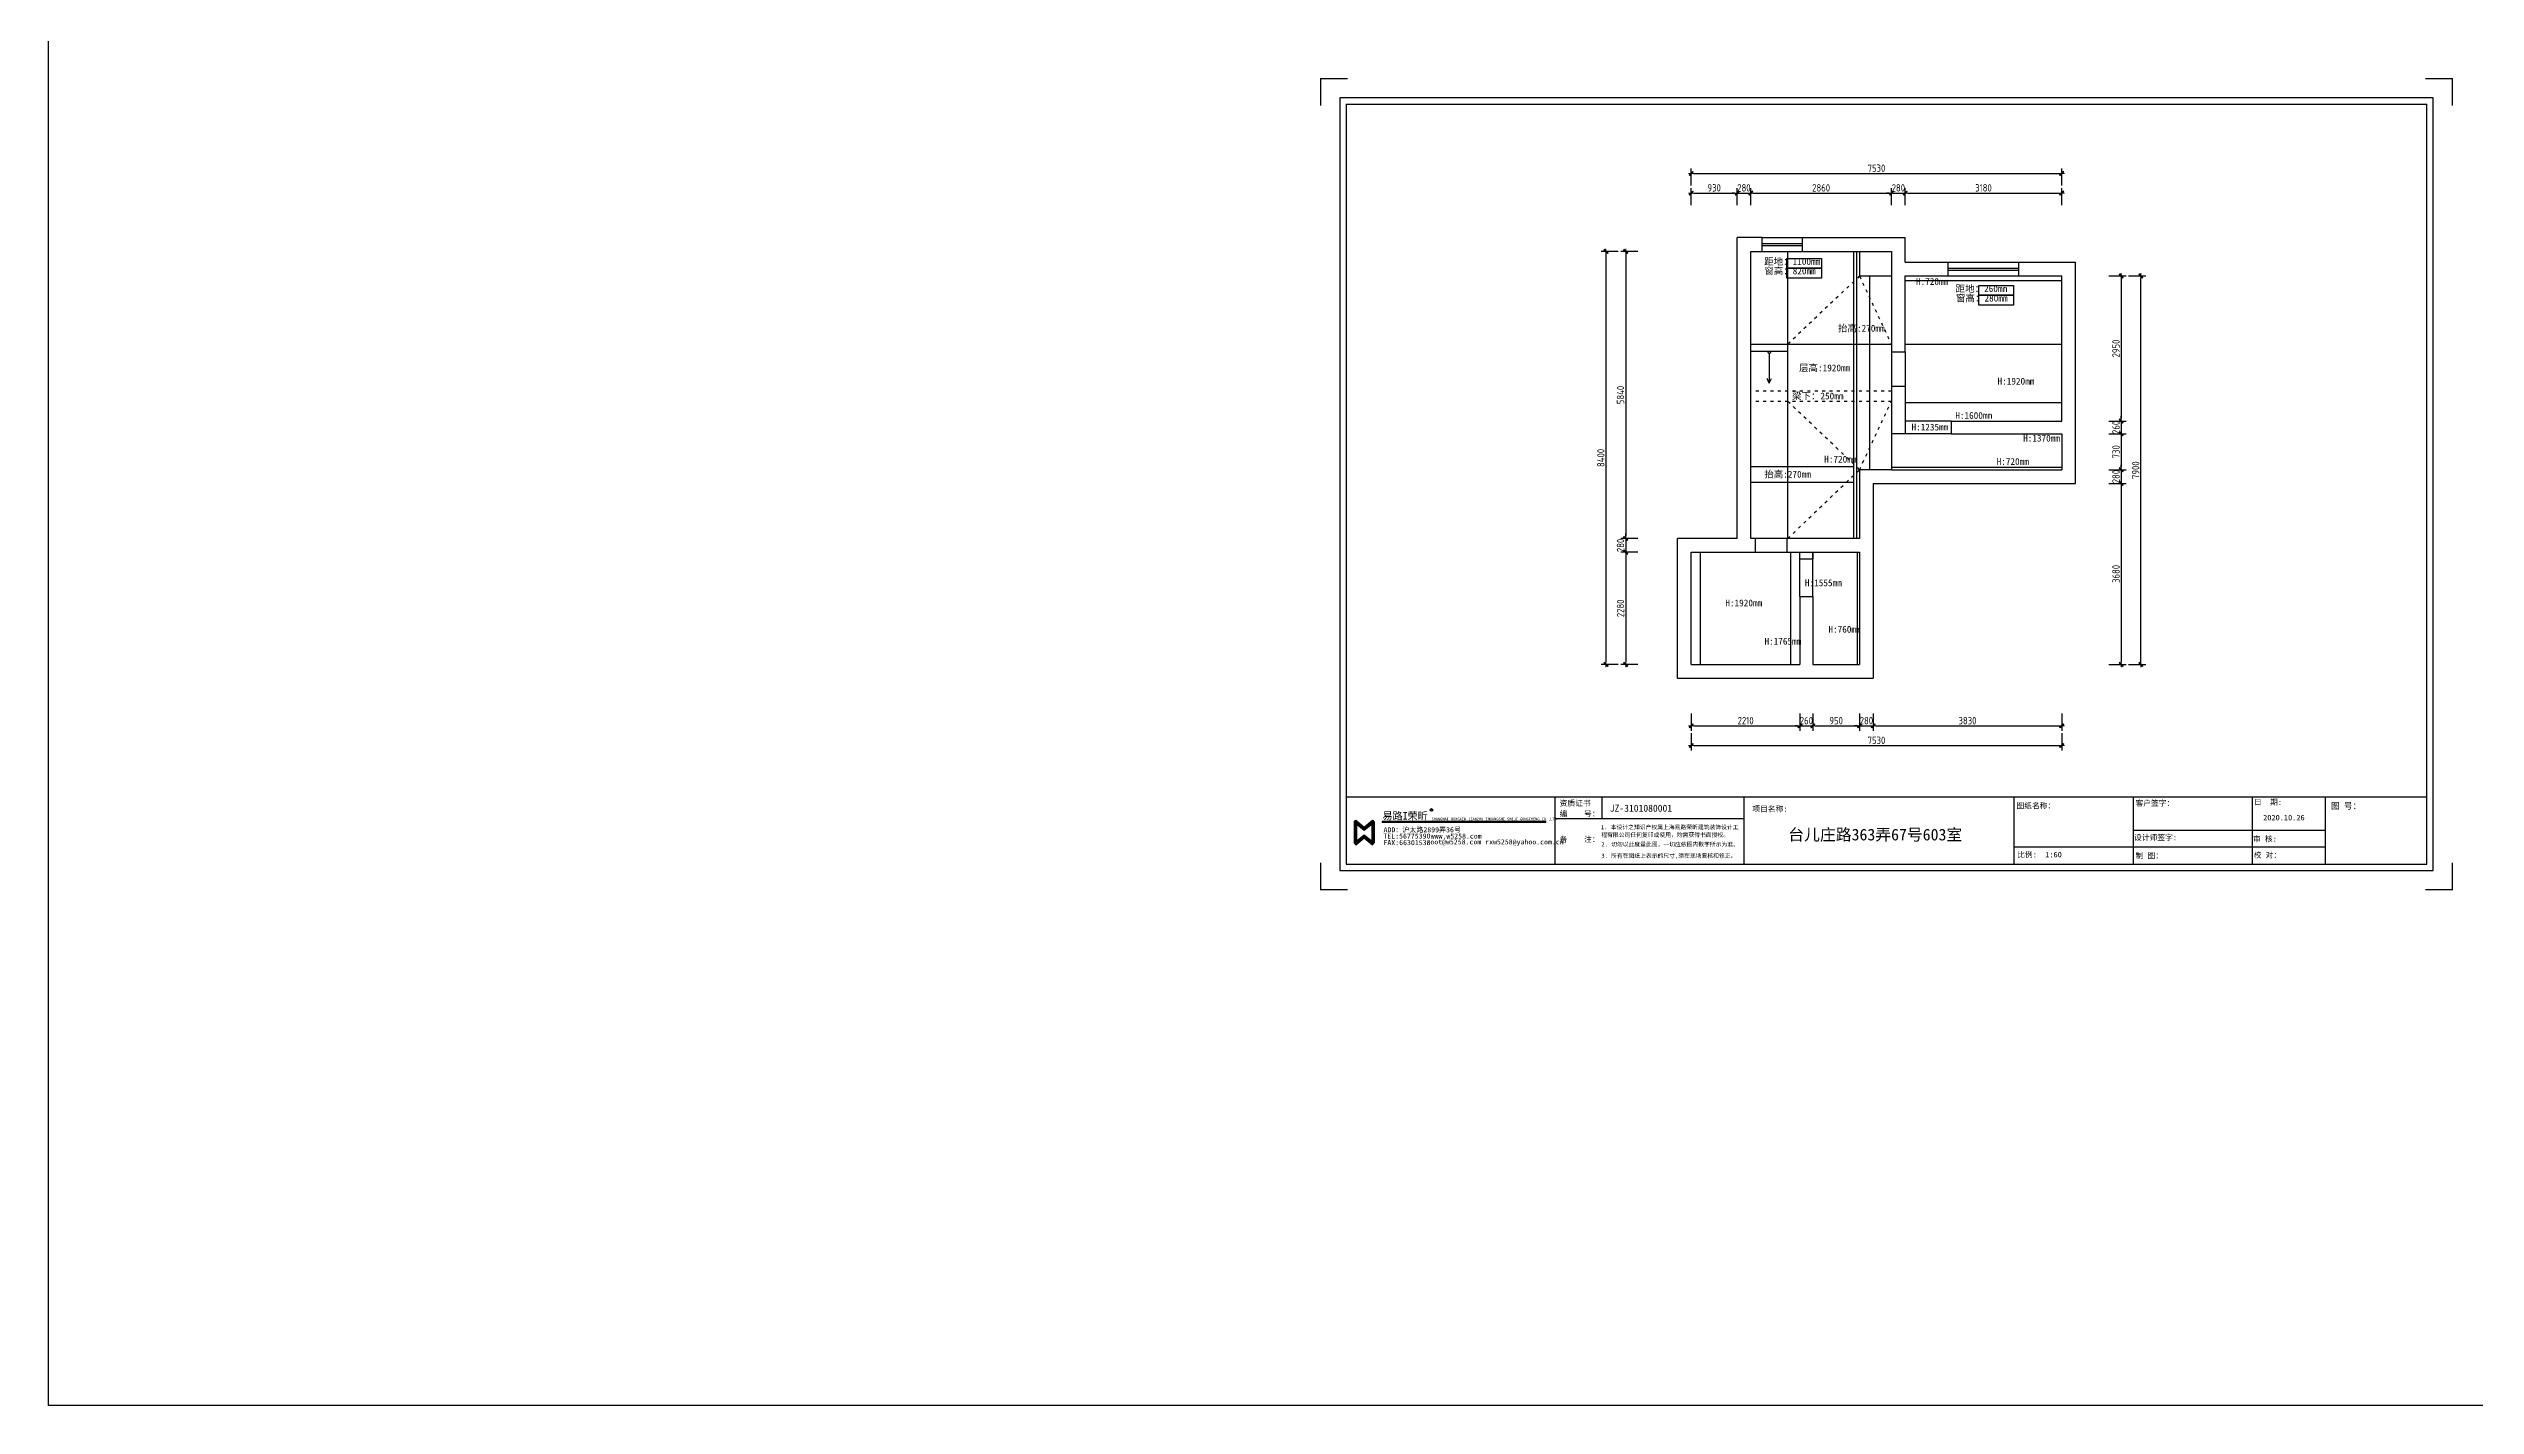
# Model space of a CAD drawing. Header units: millimetres. Extents: x -58733 to 427521, y -235734 to 553534.
# Drawn here: x -23144 to 26195, y 236831 to 264436 of the extents above; entities that cross this region are included whole.
import ezdxf

# ---------------------------------------------------------------- set-up
doc = ezdxf.new("R2010")
doc.units = ezdxf.units.MM
doc.linetypes.add('ACAD_ISO03W100', pattern=[30, 12, -18])
for name, color, linetype in [('00-墙体', 7, 'Continuous'), ('1原始-门窗洞口尺寸', 4, 'Continuous'), ('图框', 251, 'Continuous'), ('目录文字', 8, 'Continuous')]:
    doc.layers.add(name, color=color, linetype=linetype)
doc.layers.add('墙体', color=7, linetype='Continuous', lineweight=30)
doc.styles.add('CCD_DIM', font='ARCHS.SHX')
doc.styles.get("Standard").update_dxf_attribs({"font": 'simsun.ttc'})
doc.styles.add('YQ_DIM', font='SUPEROS.SHX', dxfattribs={"width": 0.8, "bigfont": 'HZDX.SHX'})
doc.styles.add('宋体', font='simsun.ttc', dxfattribs={"height": 120})
doc.styles.add('英文', font='simhei.ttf')
doc.styles.add('黑体', font='simhei.ttf')
doc.dimstyles.new('海龍1：50', dxfattribs={"dimscale": 50, "dimtxt": 3, "dimasz": 1, "dimexe": 2, "dimexo": 2, "dimgap": 0.6, "dimtad": 1, "dimdec": 0, "dimrnd": 5, "dimdsep": 46, "dimtxsty": 'CCD_DIM', "dimblk": 'WS-cj', "dimcen": 1, "dimclrd": 242, "dimclre": 242, "dimclrt": 2, "dimadec": 0, "dimazin": 2, "dimtfac": 1, "dimtdec": 0, "dimtix": 1, "dimtmove": 2, "dimatfit": 3, "dimldrblk": 'CCD_Leader_Arrow', "dimfxl": 5, "dimfxlon": 1, "dimtolj": 1, "dimarcsym": 0})

# ---------------------------------------------------------------- blocks, each defined once
blk = doc.blocks.new('WS-cj')
blk.add_hatch(color=1).paths.add_polyline_path([(0.59, 0.82), (-0.82, -0.59), (-0.59, -0.82), (0.82, 0.59)])
at = {"color": 1, "linetype": 'ByBlock', "lineweight": 0}
for p, q in [((-1.1, 0), (0, 0)), ((0, 0), (1.1, 0))]:
    blk.add_line(p, q, dxfattribs=at)
at = {"color": 1}
blk.add_lwpolyline([(0.59, 0.82), (-0.82, -0.59), (-0.59, -0.82), (0.82, 0.59)], close=True, dxfattribs=at)
blk = doc.blocks.new('*D212')
at = {"color": 242, "lineweight": -2}
for p, q in [((10253, 261246), (10253, 261596)), ((11183, 261246), (11183, 261596)), ((10303, 261496), (11133, 261496))]:
    blk.add_line(p, q, dxfattribs=at)
at = {"layer": 'Defpoints', "color": 0}
for p in [(10253, 261096), (11183, 261496), (11183, 261096)]:
    blk.add_point(p, dxfattribs=at)
at = {"color": 242, "lineweight": -2, "xscale": 50, "yscale": 50, "zscale": 50, "rotation": 180}
blk.add_blockref('WS-cj', (10253, 261496), dxfattribs=at)
at = {"color": 242, "lineweight": -2, "xscale": 50, "yscale": 50, "zscale": 50}
blk.add_blockref('WS-cj', (11183, 261496), dxfattribs=at)
at = {"color": 2, "insert": (10718, 261601), "char_height": 150, "attachment_point": 5, "style": 'CCD_DIM'}
blk.add_mtext('\\A1;930', dxfattribs=at)
blk = doc.blocks.new('CCD_Leader_Arrow')
at = {"color": 1, "linetype": 'ByBlock'}
blk.add_line((0, 0), (-1, 0), dxfattribs=at)
for points in [[(-0.86, 0.67), (-0.6, 0.85), (-0.24, 0), (0, 0)], [(-0.86, -0.67), (-0.6, -0.85), (-0.24, 0), (0, 0)]]:
    blk.add_solid(points, dxfattribs=at)
blk = doc.blocks.new('*D213')
at = {"color": 242, "lineweight": -2}
for p, q in [((11183, 261246), (11183, 261596)), ((11463, 261246), (11463, 261596)), ((11133, 261496), (11083, 261496)), ((11183, 261496), (11463, 261496)), ((11513, 261496), (11563, 261496))]:
    blk.add_line(p, q, dxfattribs=at)
at = {"layer": 'Defpoints', "color": 0}
for p in [(11183, 261096), (11463, 261496), (11463, 261096)]:
    blk.add_point(p, dxfattribs=at)
at = {"color": 242, "lineweight": -2, "xscale": 50, "yscale": 50, "zscale": 50}
blk.add_blockref('WS-cj', (11183, 261496), dxfattribs=at)
at = {"color": 242, "lineweight": -2, "xscale": 50, "yscale": 50, "zscale": 50, "rotation": 180}
blk.add_blockref('WS-cj', (11463, 261496), dxfattribs=at)
at = {"color": 2, "insert": (11323, 261601), "char_height": 150, "attachment_point": 5, "style": 'CCD_DIM'}
blk.add_mtext('\\A1;280', dxfattribs=at)
blk = doc.blocks.new('*D214')
at = {"color": 242, "lineweight": -2}
for p, q in [((11463, 261246), (11463, 261596)), ((14323, 261246), (14323, 261596)), ((11513, 261496), (14273, 261496))]:
    blk.add_line(p, q, dxfattribs=at)
at = {"layer": 'Defpoints', "color": 0}
for p in [(11463, 261096), (14323, 261496), (14323, 261096)]:
    blk.add_point(p, dxfattribs=at)
at = {"color": 242, "lineweight": -2, "xscale": 50, "yscale": 50, "zscale": 50, "rotation": 180}
blk.add_blockref('WS-cj', (11463, 261496), dxfattribs=at)
at = {"color": 242, "lineweight": -2, "xscale": 50, "yscale": 50, "zscale": 50}
blk.add_blockref('WS-cj', (14323, 261496), dxfattribs=at)
at = {"color": 2, "insert": (12893, 261601), "char_height": 150, "attachment_point": 5, "style": 'CCD_DIM'}
blk.add_mtext('\\A1;2860', dxfattribs=at)
blk = doc.blocks.new('*D215')
at = {"color": 242, "lineweight": -2}
for p, q in [((14323, 261246), (14323, 261596)), ((14603, 261246), (14603, 261596)), ((14273, 261496), (14223, 261496)), ((14323, 261496), (14603, 261496)), ((14653, 261496), (14703, 261496))]:
    blk.add_line(p, q, dxfattribs=at)
at = {"layer": 'Defpoints', "color": 0}
for p in [(14323, 261096), (14603, 261496), (14603, 261096)]:
    blk.add_point(p, dxfattribs=at)
at = {"color": 242, "lineweight": -2, "xscale": 50, "yscale": 50, "zscale": 50}
blk.add_blockref('WS-cj', (14323, 261496), dxfattribs=at)
at = {"color": 242, "lineweight": -2, "xscale": 50, "yscale": 50, "zscale": 50, "rotation": 180}
blk.add_blockref('WS-cj', (14603, 261496), dxfattribs=at)
at = {"color": 2, "insert": (14463, 261601), "char_height": 150, "attachment_point": 5, "style": 'CCD_DIM'}
blk.add_mtext('\\A1;280', dxfattribs=at)
blk = doc.blocks.new('*D216')
at = {"color": 242, "lineweight": -2}
for p, q in [((14603, 261246), (14603, 261596)), ((17783, 261246), (17783, 261596)), ((14653, 261496), (17733, 261496))]:
    blk.add_line(p, q, dxfattribs=at)
at = {"layer": 'Defpoints', "color": 0}
for p in [(14603, 261096), (17783, 261496), (17783, 261096)]:
    blk.add_point(p, dxfattribs=at)
at = {"color": 242, "lineweight": -2, "xscale": 50, "yscale": 50, "zscale": 50, "rotation": 180}
blk.add_blockref('WS-cj', (14603, 261496), dxfattribs=at)
at = {"color": 242, "lineweight": -2, "xscale": 50, "yscale": 50, "zscale": 50}
blk.add_blockref('WS-cj', (17783, 261496), dxfattribs=at)
at = {"color": 2, "insert": (16193, 261601), "char_height": 150, "attachment_point": 5, "style": 'CCD_DIM'}
blk.add_mtext('\\A1;3180', dxfattribs=at)
blk = doc.blocks.new('*D217')
at = {"color": 242, "lineweight": -2}
for p, q in [((10253, 261646), (10253, 261996)), ((17783, 261646), (17783, 261996)), ((10303, 261896), (17733, 261896))]:
    blk.add_line(p, q, dxfattribs=at)
at = {"layer": 'Defpoints', "color": 0}
for p in [(17783, 261896), (10253, 261096), (17783, 261096)]:
    blk.add_point(p, dxfattribs=at)
at = {"color": 242, "lineweight": -2, "xscale": 50, "yscale": 50, "zscale": 50, "rotation": 180}
blk.add_blockref('WS-cj', (10253, 261896), dxfattribs=at)
at = {"color": 242, "lineweight": -2, "xscale": 50, "yscale": 50, "zscale": 50}
blk.add_blockref('WS-cj', (17783, 261896), dxfattribs=at)
at = {"color": 2, "insert": (14018, 262001), "char_height": 150, "attachment_point": 5, "style": 'CCD_DIM'}
blk.add_mtext('\\A1;7530', dxfattribs=at)
blk = doc.blocks.new('*D218')
at = {"color": 242, "lineweight": -2}
for p, q in [((10253, 250908), (10253, 250558)), ((10303, 250658), (12413, 250658)), ((12463, 250908), (12463, 250558))]:
    blk.add_line(p, q, dxfattribs=at)
at = {"layer": 'Defpoints', "color": 0}
for p in [(10253, 251058), (12463, 251058), (12463, 250658)]:
    blk.add_point(p, dxfattribs=at)
at = {"color": 242, "lineweight": -2, "xscale": 50, "yscale": 50, "zscale": 50, "rotation": 180}
blk.add_blockref('WS-cj', (10253, 250658), dxfattribs=at)
at = {"color": 242, "lineweight": -2, "xscale": 50, "yscale": 50, "zscale": 50}
blk.add_blockref('WS-cj', (12463, 250658), dxfattribs=at)
at = {"color": 2, "insert": (11358, 250763), "char_height": 150, "attachment_point": 5, "style": 'CCD_DIM'}
blk.add_mtext('\\A1;2210', dxfattribs=at)
blk = doc.blocks.new('*D219')
at = {"color": 242, "lineweight": -2}
for p, q in [((12413, 250658), (12363, 250658)), ((12463, 250908), (12463, 250558)), ((12463, 250658), (12723, 250658)), ((12723, 250908), (12723, 250558)), ((12773, 250658), (12823, 250658))]:
    blk.add_line(p, q, dxfattribs=at)
at = {"layer": 'Defpoints', "color": 0}
for p in [(12463, 251058), (12723, 251058), (12723, 250658)]:
    blk.add_point(p, dxfattribs=at)
at = {"color": 242, "lineweight": -2, "xscale": 50, "yscale": 50, "zscale": 50}
blk.add_blockref('WS-cj', (12463, 250658), dxfattribs=at)
at = {"color": 242, "lineweight": -2, "xscale": 50, "yscale": 50, "zscale": 50, "rotation": 180}
blk.add_blockref('WS-cj', (12723, 250658), dxfattribs=at)
at = {"color": 2, "insert": (12593, 250763), "char_height": 150, "attachment_point": 5, "style": 'CCD_DIM'}
blk.add_mtext('\\A1;260', dxfattribs=at)
blk = doc.blocks.new('*D220')
at = {"color": 242, "lineweight": -2}
for p, q in [((12723, 250908), (12723, 250558)), ((12773, 250658), (13623, 250658)), ((13673, 250908), (13673, 250558))]:
    blk.add_line(p, q, dxfattribs=at)
at = {"layer": 'Defpoints', "color": 0}
for p in [(12723, 251058), (13673, 251058), (13673, 250658)]:
    blk.add_point(p, dxfattribs=at)
at = {"color": 242, "lineweight": -2, "xscale": 50, "yscale": 50, "zscale": 50, "rotation": 180}
blk.add_blockref('WS-cj', (12723, 250658), dxfattribs=at)
at = {"color": 242, "lineweight": -2, "xscale": 50, "yscale": 50, "zscale": 50}
blk.add_blockref('WS-cj', (13673, 250658), dxfattribs=at)
at = {"color": 2, "insert": (13198, 250763), "char_height": 150, "attachment_point": 5, "style": 'CCD_DIM'}
blk.add_mtext('\\A1;950', dxfattribs=at)
blk = doc.blocks.new('*D221')
at = {"color": 242, "lineweight": -2}
for p, q in [((13623, 250658), (13573, 250658)), ((13673, 250908), (13673, 250558)), ((13673, 250658), (13953, 250658)), ((13953, 250908), (13953, 250558)), ((14003, 250658), (14053, 250658))]:
    blk.add_line(p, q, dxfattribs=at)
at = {"layer": 'Defpoints', "color": 0}
for p in [(13673, 251058), (13953, 251058), (13953, 250658)]:
    blk.add_point(p, dxfattribs=at)
at = {"color": 242, "lineweight": -2, "xscale": 50, "yscale": 50, "zscale": 50}
blk.add_blockref('WS-cj', (13673, 250658), dxfattribs=at)
at = {"color": 242, "lineweight": -2, "xscale": 50, "yscale": 50, "zscale": 50, "rotation": 180}
blk.add_blockref('WS-cj', (13953, 250658), dxfattribs=at)
at = {"color": 2, "insert": (13813, 250763), "char_height": 150, "attachment_point": 5, "style": 'CCD_DIM'}
blk.add_mtext('\\A1;280', dxfattribs=at)
blk = doc.blocks.new('*D222')
at = {"color": 242, "lineweight": -2}
for p, q in [((13953, 250908), (13953, 250558)), ((14003, 250658), (17733, 250658)), ((17783, 250908), (17783, 250558))]:
    blk.add_line(p, q, dxfattribs=at)
at = {"layer": 'Defpoints', "color": 0}
for p in [(13953, 251058), (17783, 251058), (17783, 250658)]:
    blk.add_point(p, dxfattribs=at)
at = {"color": 242, "lineweight": -2, "xscale": 50, "yscale": 50, "zscale": 50, "rotation": 180}
blk.add_blockref('WS-cj', (13953, 250658), dxfattribs=at)
at = {"color": 242, "lineweight": -2, "xscale": 50, "yscale": 50, "zscale": 50}
blk.add_blockref('WS-cj', (17783, 250658), dxfattribs=at)
at = {"color": 2, "insert": (15868, 250763), "char_height": 150, "attachment_point": 5, "style": 'CCD_DIM'}
blk.add_mtext('\\A1;3830', dxfattribs=at)
blk = doc.blocks.new('*D223')
at = {"color": 242, "lineweight": -2}
for p, q in [((10253, 250508), (10253, 250158)), ((10303, 250258), (17733, 250258)), ((17783, 250508), (17783, 250158))]:
    blk.add_line(p, q, dxfattribs=at)
at = {"layer": 'Defpoints', "color": 0}
for p in [(10253, 251058), (17783, 251058), (17783, 250258)]:
    blk.add_point(p, dxfattribs=at)
at = {"color": 242, "lineweight": -2, "xscale": 50, "yscale": 50, "zscale": 50, "rotation": 180}
blk.add_blockref('WS-cj', (10253, 250258), dxfattribs=at)
at = {"color": 242, "lineweight": -2, "xscale": 50, "yscale": 50, "zscale": 50}
blk.add_blockref('WS-cj', (17783, 250258), dxfattribs=at)
at = {"color": 2, "insert": (14018, 250363), "char_height": 150, "attachment_point": 5, "style": 'CCD_DIM'}
blk.add_mtext('\\A1;7530', dxfattribs=at)
blk = doc.blocks.new('*D224')
at = {"color": 242, "lineweight": -2}
for p, q in [((9169, 260308), (8819, 260308)), ((8919, 260258), (8919, 254518)), ((9169, 254468), (8819, 254468))]:
    blk.add_line(p, q, dxfattribs=at)
at = {"layer": 'Defpoints', "color": 0}
for p in [(9319, 260308), (8919, 254468), (9319, 254468)]:
    blk.add_point(p, dxfattribs=at)
at = {"color": 242, "lineweight": -2, "xscale": 50, "yscale": 50, "zscale": 50}
for p, rotation in [((8919, 260308), 90), ((8919, 254468), 270)]:
    blk.add_blockref('WS-cj', p, dxfattribs=dict(at, rotation=rotation))
at = {"color": 2, "insert": (8814, 257388), "char_height": 150, "attachment_point": 5, "rotation": 90, "style": 'CCD_DIM'}
blk.add_mtext('\\A1;5840', dxfattribs=at)
blk = doc.blocks.new('*D225')
at = {"color": 242, "lineweight": -2}
for p, q in [((9169, 254468), (8819, 254468)), ((9169, 254188), (8819, 254188)), ((8919, 254518), (8919, 254568)), ((8919, 254468), (8919, 254188)), ((8919, 254138), (8919, 254088))]:
    blk.add_line(p, q, dxfattribs=at)
at = {"layer": 'Defpoints', "color": 0}
for p in [(8919, 254188), (9319, 254468), (9319, 254188)]:
    blk.add_point(p, dxfattribs=at)
at = {"color": 242, "lineweight": -2, "xscale": 50, "yscale": 50, "zscale": 50}
for p, rotation in [((8919, 254468), 270), ((8919, 254188), 90)]:
    blk.add_blockref('WS-cj', p, dxfattribs=dict(at, rotation=rotation))
at = {"color": 2, "insert": (8814, 254328), "char_height": 150, "attachment_point": 5, "rotation": 90, "style": 'CCD_DIM'}
blk.add_mtext('\\A1;280', dxfattribs=at)
blk = doc.blocks.new('*D226')
at = {"color": 242, "lineweight": -2}
for p, q in [((9169, 254188), (8819, 254188)), ((8919, 254138), (8919, 251958)), ((9169, 251908), (8819, 251908))]:
    blk.add_line(p, q, dxfattribs=at)
at = {"layer": 'Defpoints', "color": 0}
for p in [(9319, 254188), (8919, 251908), (9319, 251908)]:
    blk.add_point(p, dxfattribs=at)
at = {"color": 242, "lineweight": -2, "xscale": 50, "yscale": 50, "zscale": 50}
for p, rotation in [((8919, 254188), 90), ((8919, 251908), 270)]:
    blk.add_blockref('WS-cj', p, dxfattribs=dict(at, rotation=rotation))
at = {"color": 2, "insert": (8814, 253048), "char_height": 150, "attachment_point": 5, "rotation": 90, "style": 'CCD_DIM'}
blk.add_mtext('\\A1;2280', dxfattribs=at)
blk = doc.blocks.new('*D227')
at = {"color": 242, "lineweight": -2}
for p, q in [((8769, 260308), (8419, 260308)), ((8519, 260258), (8519, 251958)), ((8769, 251908), (8419, 251908))]:
    blk.add_line(p, q, dxfattribs=at)
at = {"layer": 'Defpoints', "color": 0}
for p in [(9319, 260308), (8519, 251908), (9319, 251908)]:
    blk.add_point(p, dxfattribs=at)
at = {"color": 242, "lineweight": -2, "xscale": 50, "yscale": 50, "zscale": 50}
for p, rotation in [((8519, 260308), 90), ((8519, 251908), 270)]:
    blk.add_blockref('WS-cj', p, dxfattribs=dict(at, rotation=rotation))
at = {"color": 2, "insert": (8414, 256108), "char_height": 150, "attachment_point": 5, "rotation": 90, "style": 'CCD_DIM'}
blk.add_mtext('\\A1;8400', dxfattribs=at)
blk = doc.blocks.new('*D228')
at = {"color": 242, "lineweight": -2}
for p, q in [((18742, 259808), (19092, 259808)), ((18992, 259758), (18992, 256908)), ((18742, 256858), (19092, 256858))]:
    blk.add_line(p, q, dxfattribs=at)
at = {"layer": 'Defpoints', "color": 0}
for p in [(18592, 259808), (18592, 256858), (18992, 256858)]:
    blk.add_point(p, dxfattribs=at)
at = {"color": 242, "lineweight": -2, "xscale": 50, "yscale": 50, "zscale": 50}
for p, rotation in [((18992, 259808), 90), ((18992, 256858), 270)]:
    blk.add_blockref('WS-cj', p, dxfattribs=dict(at, rotation=rotation))
at = {"color": 2, "insert": (18887, 258333), "char_height": 150, "attachment_point": 5, "rotation": 90, "style": 'CCD_DIM'}
blk.add_mtext('\\A1;2950', dxfattribs=at)
blk = doc.blocks.new('*D229')
at = {"color": 242, "lineweight": -2}
for p, q in [((18742, 256858), (19092, 256858)), ((18742, 256598), (19092, 256598)), ((18992, 256908), (18992, 256958)), ((18992, 256858), (18992, 256598)), ((18992, 256548), (18992, 256498))]:
    blk.add_line(p, q, dxfattribs=at)
at = {"layer": 'Defpoints', "color": 0}
for p in [(18592, 256858), (18592, 256598), (18992, 256598)]:
    blk.add_point(p, dxfattribs=at)
at = {"color": 242, "lineweight": -2, "xscale": 50, "yscale": 50, "zscale": 50}
for p, rotation in [((18992, 256858), 270), ((18992, 256598), 90)]:
    blk.add_blockref('WS-cj', p, dxfattribs=dict(at, rotation=rotation))
at = {"color": 2, "insert": (18887, 256728), "char_height": 150, "attachment_point": 5, "rotation": 90, "style": 'CCD_DIM'}
blk.add_mtext('\\A1;260', dxfattribs=at)
blk = doc.blocks.new('*D230')
at = {"color": 242, "lineweight": -2}
for p, q in [((18742, 256598), (19092, 256598)), ((18992, 256548), (18992, 255918)), ((18742, 255868), (19092, 255868))]:
    blk.add_line(p, q, dxfattribs=at)
at = {"layer": 'Defpoints', "color": 0}
for p in [(18592, 256598), (18592, 255868), (18992, 255868)]:
    blk.add_point(p, dxfattribs=at)
at = {"color": 242, "lineweight": -2, "xscale": 50, "yscale": 50, "zscale": 50}
for p, rotation in [((18992, 256598), 90), ((18992, 255868), 270)]:
    blk.add_blockref('WS-cj', p, dxfattribs=dict(at, rotation=rotation))
at = {"color": 2, "insert": (18887, 256233), "char_height": 150, "attachment_point": 5, "rotation": 90, "style": 'CCD_DIM'}
blk.add_mtext('\\A1;730', dxfattribs=at)
blk = doc.blocks.new('*D231')
at = {"color": 242, "lineweight": -2}
for p, q in [((18742, 255868), (19092, 255868)), ((18742, 255588), (19092, 255588)), ((18992, 255918), (18992, 255968)), ((18992, 255868), (18992, 255588)), ((18992, 255538), (18992, 255488))]:
    blk.add_line(p, q, dxfattribs=at)
at = {"layer": 'Defpoints', "color": 0}
for p in [(18592, 255868), (18592, 255588), (18992, 255588)]:
    blk.add_point(p, dxfattribs=at)
at = {"color": 242, "lineweight": -2, "xscale": 50, "yscale": 50, "zscale": 50}
for p, rotation in [((18992, 255868), 270), ((18992, 255588), 90)]:
    blk.add_blockref('WS-cj', p, dxfattribs=dict(at, rotation=rotation))
at = {"color": 2, "insert": (18887, 255728), "char_height": 150, "attachment_point": 5, "rotation": 90, "style": 'CCD_DIM'}
blk.add_mtext('\\A1;280', dxfattribs=at)
blk = doc.blocks.new('*D232')
at = {"color": 242, "lineweight": -2}
for p, q in [((18742, 255588), (19092, 255588)), ((18992, 255538), (18992, 251958)), ((18742, 251908), (19092, 251908))]:
    blk.add_line(p, q, dxfattribs=at)
at = {"layer": 'Defpoints', "color": 0}
for p in [(18592, 255588), (18592, 251908), (18992, 251908)]:
    blk.add_point(p, dxfattribs=at)
at = {"color": 242, "lineweight": -2, "xscale": 50, "yscale": 50, "zscale": 50}
for p, rotation in [((18992, 255588), 90), ((18992, 251908), 270)]:
    blk.add_blockref('WS-cj', p, dxfattribs=dict(at, rotation=rotation))
at = {"color": 2, "insert": (18887, 253748), "char_height": 150, "attachment_point": 5, "rotation": 90, "style": 'CCD_DIM'}
blk.add_mtext('\\A1;3680', dxfattribs=at)
blk = doc.blocks.new('*D233')
at = {"color": 242, "lineweight": -2}
for p, q in [((19142, 259808), (19492, 259808)), ((19392, 251958), (19392, 259758)), ((19142, 251908), (19492, 251908))]:
    blk.add_line(p, q, dxfattribs=at)
at = {"layer": 'Defpoints', "color": 0}
for p in [(18592, 259808), (19392, 259808), (18592, 251908)]:
    blk.add_point(p, dxfattribs=at)
at = {"color": 242, "lineweight": -2, "xscale": 50, "yscale": 50, "zscale": 50}
for p, rotation in [((19392, 259808), 90), ((19392, 251908), 270)]:
    blk.add_blockref('WS-cj', p, dxfattribs=dict(at, rotation=rotation))
at = {"color": 2, "insert": (19287, 255858), "char_height": 150, "attachment_point": 5, "rotation": 90, "style": 'CCD_DIM'}
blk.add_mtext('\\A1;7900', dxfattribs=at)
blk = doc.blocks.new('图框1比60')
h = blk.add_hatch(color=8)
edge = h.paths.add_edge_path()
edge.add_ellipse((163710, 45505), major_axis=(-0.2, 29.4), ratio=1, start_angle=269.6878, end_angle=449.6878)
edge.add_ellipse((163710, 45505), major_axis=(-0.2, 29.4), ratio=1, start_angle=89.5622, end_angle=269.5622)
edge = h.paths.add_edge_path(flags=16)
edge.add_ellipse((163710, 45505), major_axis=(0, 24.9), ratio=1, start_angle=269.966, end_angle=449.966)
edge.add_ellipse((163710, 45505), major_axis=(0, 24.9), ratio=1, start_angle=89.8872, end_angle=269.8872)
h = blk.add_hatch(color=8)
h.paths.add_polyline_path([(162213, 45056), (162434, 45236), (162401, 45277), (162213, 45124), (162025, 45277), (161992, 45236)])
h.paths.add_polyline_path([(162213, 44882), (162401, 44729), (162434, 44770), (162213, 44950), (161992, 44770), (162025, 44729)])
h = blk.add_hatch(color=8)
h.paths.add_polyline_path([(162044, 45193), (161992, 45236), (161992, 44770), (162044, 44813)])
h.paths.add_polyline_path([(162434, 45236), (162381, 45193), (162381, 44813), (162434, 44770)])
blk.add_hatch(color=8).paths.add_polyline_path([(162610, 45245), (162610, 45227), (166263, 45227), (166263, 45245)])
at = {"layer": '目录文字'}
h = blk.add_hatch(color=8, dxfattribs=at)
edge = h.paths.add_edge_path()
edge.add_ellipse((163710, 45505), major_axis=(-0.2, 29.4), ratio=1, start_angle=89.5622, end_angle=269.5622)
edge.add_ellipse((163710, 45505), major_axis=(-0.2, 29.4), ratio=1, start_angle=269.6621, end_angle=449.6621)
edge = h.paths.add_edge_path(flags=16)
edge.add_ellipse((163710, 45505), major_axis=(0, 24.9), ratio=1, start_angle=90.0288, end_angle=270.0288, ccw=False)
edge.add_ellipse((163710, 45505), major_axis=(0, 24.9), ratio=1, start_angle=-89.8872, end_angle=90.1128, ccw=False)
h.paths.add_polyline_path([(163689, 45539), (163733, 45539), (163733, 45472), (163689, 45472)], flags=9)
at = {"color": 8}
for p, q in [((176692, 45797), (176692, 44297)), ((161992, 45236), (162025, 45277)), ((161992, 45236), (161992, 44770)), ((161992, 45236), (162213, 45056)), ((161992, 44770), (162213, 44950)), ((162025, 45277), (162213, 45124)), ((162044, 45193), (162044, 44813)), ((162213, 45124), (162401, 45277)), ((162213, 45056), (162434, 45236)), ((162213, 44950), (162434, 44770)), ((162381, 45193), (162381, 44813)), ((162401, 45277), (162434, 45236)), ((162434, 45236), (162434, 44770)), ((166263, 45245), (162610, 45245)), ((166263, 45227), (162610, 45227)), ((166263, 45227), (166263, 45245)), ((161992, 44770), (162025, 44729)), ((162025, 44729), (162213, 44882)), ((162213, 44882), (162401, 44729)), ((162401, 44729), (162434, 44770))]:
    blk.add_line(p, q, dxfattribs=at)
blk.add_ellipse((163710, 45505, 0), major_axis=(0.1, 29.4), ratio=1, start_param=1.575118209033049, end_param=7.858303516212636, dxfattribs=at)
at = {"layer": '图框', "color": 121}
for p, q in [((161670, 61389), (161670, 44157)), ((186038, 61389), (161670, 61389)), ((186038, 44157), (186038, 61389)), ((161670, 44157), (186038, 44157))]:
    blk.add_line(p, q, dxfattribs=at)
at = {"layer": '图框', "color": 8}
for p, q in [((161809, 61249), (161809, 44297)), ((161809, 61249), (161809, 45797)), ((161809, 61249), (185898, 61249)), ((185898, 44297), (185898, 61249)), ((185898, 45797), (185898, 61249)), ((161809, 45797), (185898, 45797)), ((161809, 45797), (185898, 45797)), ((166465, 45797), (166465, 44297)), ((167511, 45797), (167511, 45305)), ((170675, 45797), (170675, 44297)), ((176692, 45797), (176692, 44297)), ((179360, 44297), (179360, 45797)), ((182010, 45797), (182010, 44297)), ((183644, 44297), (183644, 45797)), ((170675, 45305), (166465, 45305)), ((182010, 45047), (179360, 45047)), ((183644, 45047), (182010, 45047)), ((179360, 44672), (176692, 44672)), ((182010, 44672), (179360, 44672)), ((183644, 44672), (182010, 44672)), ((161809, 44297), (185898, 44297))]:
    blk.add_line(p, q, dxfattribs=at)
at = {"layer": '图框', "color": 121, "const_width": 28.3}
for points in [[(161841, 61818), (161241, 61818), (161241, 61217)], [(185866, 61818), (186467, 61818), (186467, 61217)], [(161841, 43728), (161241, 43728), (161241, 44329)], [(185866, 43728), (186467, 43728), (186467, 44329)]]:
    blk.add_lwpolyline(points, dxfattribs=at)
at = {"layer": '目录文字', "color": 8}
blk.add_line((162610, 45245), (162610, 45227), dxfattribs=at)
blk.add_ellipse((163710, 45505, 0), major_axis=(0.4, 24.9), ratio=1, start_param=1.571448490114663, end_param=7.854633797294249, dxfattribs=at)
for s, height, style, width, p in [('易路I荣昕', 164.1, '黑体', 0.999898, (162621, 45292)), ('R', 44.9, 'YQ_DIM', 0.8, (163698, 45483, 0)), ('编    号：', 123.8, '宋体', 0.999898, (166569, 45359)), ('资质证书', 123.8, '宋体', 0.999898, (166569, 45595)), ('项目名称:', 123.3, '黑体', 0.999898, (170866, 45468)), ('图纸名称：', 123.3, '黑体', 0.999898, (176753, 45540)), ('客户签字：', 123.8, '宋体', 0.999898, (179405, 45596)), ('日  期:', 123.8, '宋体', 0.999898, (182048, 45618)), ('图 号：', 139.1, '宋体', 0.999898, (183761, 45526)), ('TEL:56775390', 111.72, '英文', 0.999898, (162641, 44867)), ('ADD：沪太路2899弄36号', 111.72, '英文', 0.999898, (162644, 45007)), ('www.w5258.com', 111.72, '英文', 0.999898, (163695, 44867)), ('SHANGHAI RONGXIN JIANZHU ZHUANGSHI SHEJI GONGCHENG CO.,LTD', 61.54, '英文', 0.999898, (163713, 45273)), ('备    注：', 123.8, '宋体', 0.999898, (166569, 44788)), ('1. 本设计之知识产权属上海易路荣昕建筑装饰设计工', 92.51, '黑体', 0.999898, (167491, 45076)), ('程有限公司任何复印或使用，均需获得书面授权。', 92.51, '黑体', 0.999898, (167498, 44904)), ('台儿庄路363弄67号603室', 258.72, '宋体', 0.999898, (171666, 44826)), ('设计师签字:', 123.8, '宋体', 0.999898, (179372, 44829)), ('审 核:', 123.8, '宋体', 0.999898, (182025, 44798)), ('2020.10.26', 123.8, '宋体', 0.999898, (182251, 45272)), ('FAX:66301538', 111.72, '英文', 0.999898, (162642, 44721)), ('root@w5258.com rxw5258@yahoo.com.cn', 111.72, '英文', 0.999898, (163600, 44737)), ('3. 所有在图纸上表示的尺寸,须在现场复核和修正。', 92.51, '黑体', 0.999898, (167500, 44438)), ('2. 切勿以此度量此图，一切应依图内数字所示为准。', 92.51, '黑体', 0.999898, (167500, 44693)), ('比例:  1:60', 123.8, '宋体', 0.999898, (176769, 44448)), ('制 图：', 123.8, '宋体', 0.999898, (179407, 44425)), ('校 对：', 123.8, '宋体', 0.999898, (182041, 44438))]:
    blk.add_text(s, height=height, dxfattribs=dict(at, style=style, width=width)).set_placement(p)
at = {"layer": '目录文字', "width": 1}
blk.add_text('JZ-3101080001', height=157.18, dxfattribs=at).set_placement((167687, 45465))

msp = doc.modelspace()

# ---------------------------------------------------------------- linework, layer by layer
for p, q in [((11183, 254468), (11183, 260588)), ((11693, 260588), (11183, 260588)), ((11693, 260308), (11693, 260588)), ((12513, 260308), (12513, 260588)), ((12513, 260588), (14603, 260588)), ((14603, 260088), (14603, 260588)), ((11463, 254468), (11463, 260308)), ((11463, 260308), (11693, 260308)), ((12513, 260308), (14323, 260308)), ((13673, 260308), (13673, 259808)), ((14323, 260308), (14323, 258268)), ((14603, 260088), (15473, 260088)), ((15473, 259808), (15473, 260088)), ((16913, 259808), (16913, 260088)), ((16913, 260088), (18063, 260088)), ((18063, 255588), (18063, 260088)), ((13673, 259808), (14323, 259808)), ((14603, 258268), (14603, 259808)), ((14603, 259808), (15473, 259808)), ((16913, 259808), (17783, 259808)), ((17783, 256858), (17783, 259808)), ((14323, 258268), (14603, 258268)), ((14323, 257568), (14603, 257568)), ((14323, 257568), (14323, 255868)), ((14603, 257568), (14603, 256598)), ((14603, 256598), (14323, 256598)), ((15533, 256858), (15533, 256598)), ((15533, 256858), (17783, 256858)), ((15533, 256598), (17783, 256598)), ((17783, 256598), (17783, 255868)), ((14323, 255868), (13673, 255868)), ((13673, 255868), (13673, 254468)), ((13953, 255588), (13953, 251628)), ((13953, 255588), (18063, 255588)), ((14323, 255868), (17783, 255868)), ((9973, 251628), (9973, 254468)), ((11183, 254468), (9973, 254468)), ((10253, 251908), (10253, 254188)), ((10253, 254188), (13673, 254188)), ((11553, 254468), (11463, 254468)), ((11553, 254468), (11553, 254188)), ((13673, 254468), (12193, 254468)), ((12193, 254468), (12193, 254188)), ((12463, 254048), (12463, 254188)), ((12723, 254188), (12723, 254048)), ((13673, 254188), (13673, 251908)), ((12723, 254048), (12463, 254048)), ((12463, 253288), (12723, 253288)), ((12463, 253288), (12463, 251908)), ((12723, 253288), (12723, 251908)), ((10253, 251908), (12463, 251908)), ((12723, 251908), (13673, 251908)), ((9973, 251628), (13953, 251628))]:
    msp.add_line(p, q)
at = {"color": 12}
for p, q in [((11693, 260588), (12513, 260588)), ((11693, 260308), (12513, 260308)), ((15473, 260088), (16913, 260088)), ((15473, 259808), (16913, 259808))]:
    msp.add_line(p, q, dxfattribs=at)
at = {"color": 250}
for p, q in [((12213, 254468), (12213, 260308)), ((13613, 260308), (13613, 254468)), ((13873, 259808), (13873, 255868)), ((13553, 255928), (11463, 255928)), ((13553, 255608), (11463, 255608))]:
    msp.add_line(p, q, dxfattribs=at)
at = {"color": 251}
for p, q in [((13553, 260308), (13553, 254468)), ((14603, 259718), (17783, 259718)), ((11463, 258418), (14323, 258418)), ((11463, 258278), (12213, 258278)), ((11838, 258228.3), (11838, 257630.7)), ((14323, 258268), (14323, 257568)), ((14603, 258418), (17783, 258418)), ((14603, 258268), (14603, 257568)), ((11838, 257630.7), (11794.2, 257722.6)), ((11838, 257630.7), (11881.8, 257722.6)), ((14603, 257238), (17783, 257238)), ((15533, 256858), (14603, 256858)), ((15533, 256598), (14603, 256598)), ((14323, 255918), (17783, 255918)), ((10438.1, 251908), (10438.1, 254188)), ((12193, 254468), (11553, 254468)), ((12277.8, 251908), (12277.8, 254188)), ((12723, 253288), (12723, 254188)), ((13623, 254188), (13623, 251908)), ((12463, 253288), (12463, 254048))]:
    msp.add_line(p, q, dxfattribs=at)
at = {"color": 4}
msp.add_lwpolyline([(-23144, 293676.5), (80395.2, 293676.5), (80395.2, 236831.4), (-23144, 236831.4)], close=True, dxfattribs=at)
at = {"color": 251}
msp.add_circle((11838, 258253.1), 24.9, dxfattribs=at)
at = {"layer": '00-墙体', "color": 42}
for p, q in [((11693, 260468), (12513, 260468)), ((11693, 260428), (12513, 260428)), ((15473, 259968), (16913, 259968)), ((15473, 259928), (16913, 259928))]:
    msp.add_line(p, q, dxfattribs=at)
at = {"layer": '00-墙体', "color": 8, "linetype": 'ACAD_ISO03W100', "ltscale": 5}
for p, q in [((13673, 259808), (12213, 258418)), ((13673, 259808), (14323, 258418)), ((14323, 257468), (11463, 257468)), ((14323, 257258), (11463, 257258)), ((13673, 255868), (12213, 257258)), ((13673, 255868), (14323, 257258)), ((12213, 254468), (13673, 255868))]:
    msp.add_line(p, q, dxfattribs=at)
at = {"layer": '1原始-门窗洞口尺寸', "color": 4, "linetype": 'ByBlock'}
for points in [[(12902.8, 259966.9), (12197, 259966.9), (12197, 260166.9), (12902.8, 260166.9)], [(12902.8, 259766.9), (12197, 259766.9), (12197, 259966.9), (12902.8, 259966.9)], [(16801.3, 259414.7), (16095.5, 259414.7), (16095.5, 259614.7), (16801.3, 259614.7)], [(16801.3, 259214.7), (16095.5, 259214.7), (16095.5, 259414.7), (16801.3, 259414.7)]]:
    msp.add_lwpolyline(points, close=True, dxfattribs=at)

# ---------------------------------------------------------------- block references
at = {"layer": '墙体', "color": 0, "xscale": 0.9120113186390109, "yscale": 0.9120113186390109, "zscale": 0.9120113186390109}
msp.add_blockref('图框1比60', (-144336.5, 207445), dxfattribs=at)

# ---------------------------------------------------------------- texts
at = {"layer": '1原始-门窗洞口尺寸', "linetype": 'Continuous', "char_height": 137.5, "attachment_point": 3, "style": '宋体'}
for s, insert in [('距地：1100mm', (12874.4, 260171.6)), ('窗高：820mm', (12782.8, 259978.7)), ('H:720mm', (15475.7, 259765.5)), ('距地：260mm', (16673.2, 259619.3)), ('窗高：280mm', (16681.3, 259426.5)), ('抬高:270mm', (14183.3, 258814.2)), ('层高:1920mm', (13484.3, 258007.4)), ('H:1920mm', (17227.5, 257737)), ('梁下：250mm', (13345.8, 257435.8)), ('H:1235mm', (15478.3, 256803.3)), ('H:1600mm', (16368.5, 257040.1)), ('H:1370mm', (17747.6, 256577.6)), ('H:720mm', (13610.7, 256150.3)), ('H:720mm', (17115.5, 256103.7)), ('抬高:270mm', (12683.9, 255845.2)), ('H:1555mm', (13311.9, 253635.1)), ('H:1920mm', (11693.1, 253226.5)), ('H:760mm', (13696, 252690.5)), ('H:1765mm', (12489.1, 252446.6))]:
    msp.add_mtext(s, dxfattribs=dict(at, insert=insert))

# ---------------------------------------------------------------- dimensions: what is measured, and where the dimension line sits
for base, p1, p2, picture, middle in [((17783, 261895.8), (10253, 261095.8), (17783, 261095.8), '*D217', (14018, 262000.8)), ((11183, 261495.8), (10253, 261095.8), (11183, 261095.8), '*D212', (10718, 261600.8)), ((11463, 261495.8), (11183, 261095.8), (11463, 261095.8), '*D213', (11323, 261600.8)), ((14323, 261495.8), (11463, 261095.8), (14323, 261095.8), '*D214', (12893, 261600.8)), ((14603, 261495.8), (14323, 261095.8), (14603, 261095.8), '*D215', (14463, 261600.8)), ((17783, 261495.8), (14603, 261095.8), (17783, 261095.8), '*D216', (16193, 261600.8)), ((12463, 250657.6), (10253, 251057.6), (12463, 251057.6), '*D218', (11358, 250762.6)), ((17783, 250257.6), (10253, 251057.6), (17783, 251057.6), '*D223', (14018, 250362.6)), ((12723, 250657.6), (12463, 251057.6), (12723, 251057.6), '*D219', (12593, 250762.6)), ((13673, 250657.6), (12723, 251057.6), (13673, 251057.6), '*D220', (13198, 250762.6)), ((13953, 250657.6), (13673, 251057.6), (13953, 251057.6), '*D221', (13813, 250762.6)), ((17783, 250657.6), (13953, 251057.6), (17783, 251057.6), '*D222', (15868, 250762.6))]:
    dim = msp.add_linear_dim(base=base, p1=p1, p2=p2, dimstyle='海龍1：50')
    dim.commit()
    dim.dimension.update_dxf_attribs({"geometry": picture, "text_midpoint": middle})
for base, p1, p2, picture, middle in [((8519, 251908), (9319, 260308), (9319, 251908), '*D227', (8414, 256108)), ((8919, 254468), (9319, 260308), (9319, 254468), '*D224', (8814, 257388)), ((18991.7, 256858), (18591.7, 259808), (18591.7, 256858), '*D228', (18886.7, 258333)), ((19391.7, 259808), (18591.7, 251908), (18591.7, 259808), '*D233', (19286.7, 255858)), ((18991.7, 256598), (18591.7, 256858), (18591.7, 256598), '*D229', (18886.7, 256728)), ((18991.7, 255868), (18591.7, 256598), (18591.7, 255868), '*D230', (18886.7, 256233)), ((18991.7, 255588), (18591.7, 255868), (18591.7, 255588), '*D231', (18886.7, 255728)), ((18991.7, 251908), (18591.7, 255588), (18591.7, 251908), '*D232', (18886.7, 253748)), ((8919, 254188), (9319, 254468), (9319, 254188), '*D225', (8814, 254328)), ((8919, 251908), (9319, 254188), (9319, 251908), '*D226', (8814, 253048))]:
    dim = msp.add_linear_dim(base=base, p1=p1, p2=p2, angle=90, dimstyle='海龍1：50')
    dim.commit()
    dim.dimension.update_dxf_attribs({"geometry": picture, "text_midpoint": middle})

doc.saveas('drawing.dxf')
